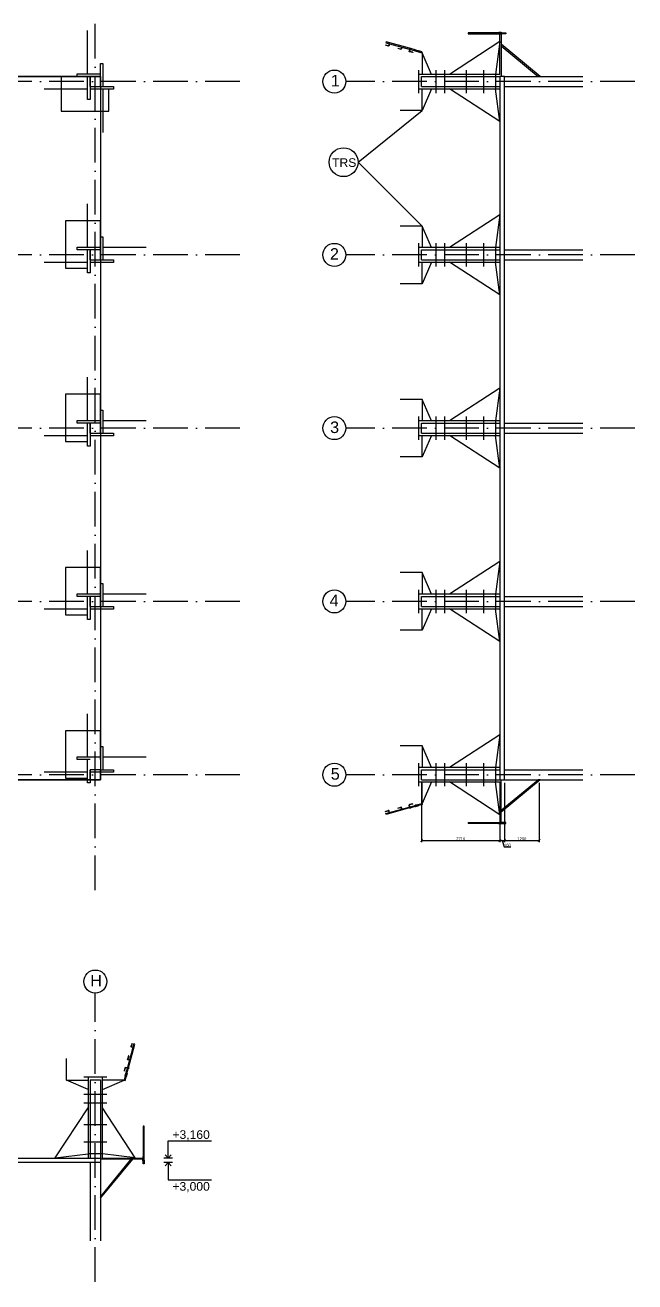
# Model space of a CAD drawing. Header units: millimetres. Extents: x 1924 to 471109, y -30014 to 109986.
# Drawn here: x 382029 to 403129, y 25390 to 68901 of the extents above; entities that cross this region are included whole.
import ezdxf

# ---------------------------------------------------------------- set-up
doc = ezdxf.new("R2010")
doc.units = ezdxf.units.MM
doc.header["$LTSCALE"] = 100
doc.linetypes.add('104', pattern=[4, 2, -2])
doc.linetypes.add('ACAD_ISO10W100', pattern=[18, 12, -3, 0, -3])
for name, color, linetype, plot in [('bedneni bedneni', 255, 'Continuous', False), ('osy objektu', 130, 'ACAD_ISO10W100', False), ('osy objektu text', 130, 'Continuous', False), ('pasy', 50, 'Continuous', False), ('PERI_HELPLINE', 140, 'Continuous', False), ('PERI_HIDDEN', 30, '104', False), ('popisky', 140, 'Continuous', False)]:
    doc.layers.add(name, color=color, linetype=linetype, plot=plot)
for name, color, linetype, lineweight in [('bednení-sloup', 7, 'Continuous', 30), ('sloupy', 90, 'Continuous', 30), ('Tlustá', 7, 'Continuous', 30)]:
    doc.layers.add(name, color=color, linetype=linetype, lineweight=lineweight)
doc.layers.add('DESKA', color=40, linetype='Continuous', lineweight=30, plot=False)
doc.layers.add('podlazi', color=40, linetype='Continuous', lineweight=30, plot=False)
doc.layers.add('koty', color=140, linetype='Continuous')
doc.layers.add('rez sloupy', color=90, linetype='Continuous')
doc.styles.add('osy', font='arial.ttf', dxfattribs={"height": 400})
doc.styles.add('PERI-txt-arial', font='arial.ttf')
doc.styles.add('popisky', font='arial.ttf', dxfattribs={"height": 200})
doc.styles.get("Standard").update_dxf_attribs({"font": 'arial.ttf'})
doc.dimstyles.new('koty 100', dxfattribs={"dimtxt": 100, "dimasz": 100, "dimexe": 50, "dimexo": 100, "dimgap": 10, "dimtad": 1, "dimtxsty": 'Standard', "dimblk": 'ARCHTICK', "dimcen": 2.5, "dimadec": 0, "dimazin": 0, "dimtfac": 1, "dimtmove": 0, "dimatfit": 3, "dimfxl": 1, "dimarcsym": 0})

# ---------------------------------------------------------------- blocks, each defined once
blk = doc.blocks.new('sfd')
at = {"color": 0, "linetype": 'ByBlock'}
for p, q in [((535483, 207936), (535517, 207944)), ((535684, 207116), (535483, 207936)), ((535517, 207944), (535718, 207125)), ((535546, 207828), (535601, 207841)), ((535547, 207823), (535602, 207836)), ((535549, 207815), (535604, 207829)), ((535581, 207957), (535607, 207851)), ((535585, 207961), (535620, 207854)), ((535586, 207958), (535612, 207852)), ((535653, 207391), (535708, 207404)), ((535654, 207386), (535709, 207399)), ((535656, 207378), (535711, 207392)), ((535680, 207115), (535722, 207125)), ((535680, 207115), (535689, 207076)), ((535687, 207523), (535692, 207524)), ((535688, 207520), (535714, 207414)), ((535692, 207524), (535726, 207417)), ((535693, 207521), (535719, 207415)), ((535722, 207125), (535731, 207087)), ((535725, 207113), (535780, 207126)), ((535727, 207105), (535782, 207119)), ((535728, 207100), (535783, 207114)), ((535731, 207087), (535689, 207076)), ((535733, 206916), (535693, 207077)), ((535727, 207086), (535767, 206924)), ((535729, 206915), (535771, 206925)), ((535729, 206915), (535757, 206799)), ((535799, 206809), (535757, 206799)), ((535792, 206673), (535761, 206800)), ((535771, 206925), (535799, 206809)), ((535826, 206682), (535792, 206673)), ((535819, 207002), (535793, 207108)), ((535795, 206808), (535826, 206682)), ((535824, 207003), (535798, 207109)), ((535824, 207000), (535805, 207111)), ((535819, 206999), (535824, 207000))]:
    blk.add_line(p, q, dxfattribs=at)
at = {"color": 0, "linetype": 'ByBlock', "flags": 128}
for points in [[(535688, 207520), (535688, 207520), (535688, 207520), (535688, 207521), (535688, 207521), (535688, 207521), (535688, 207521), (535688, 207521), (535688, 207521), (535688, 207521), (535688, 207522), (535687, 207522), (535687, 207522), (535687, 207522), (535687, 207522), (535687, 207522), (535687, 207522), (535687, 207522), (535687, 207522), (535687, 207522), (535687, 207522), (535687, 207522), (535687, 207523), (535687, 207523), (535687, 207523)], [(535692, 207524), (535692, 207524), (535692, 207524), (535692, 207524), (535692, 207524), (535692, 207524), (535692, 207523), (535692, 207523), (535692, 207523), (535692, 207523), (535692, 207523), (535692, 207523), (535692, 207523), (535692, 207523), (535692, 207523), (535692, 207523), (535692, 207522), (535692, 207522), (535692, 207522), (535693, 207522), (535693, 207522), (535693, 207522), (535693, 207522), (535693, 207522), (535693, 207521)], [(535819, 207002), (535819, 207001), (535819, 207001), (535819, 207001), (535819, 207001), (535819, 207001), (535819, 207001), (535819, 207001), (535819, 207000), (535819, 207000), (535819, 207000), (535819, 207000), (535819, 207000), (535819, 207000), (535819, 207000), (535819, 207000), (535819, 207000), (535819, 207000), (535819, 206999), (535819, 206999), (535819, 206999), (535819, 206999), (535819, 206999), (535819, 206999), (535819, 206999)], [(535824, 207000), (535824, 207000), (535824, 207000), (535824, 207000), (535824, 207001), (535824, 207001), (535824, 207001), (535824, 207001), (535824, 207001), (535824, 207001), (535824, 207001), (535824, 207001), (535824, 207001), (535824, 207001), (535824, 207001), (535824, 207002), (535824, 207002), (535824, 207002), (535824, 207002), (535824, 207002), (535824, 207002), (535824, 207002), (535824, 207002), (535824, 207003), (535824, 207003)]]:
    blk.add_lwpolyline(points, dxfattribs=at)
at = {"color": 0, "linetype": 'ByBlock'}
for centre, radius, start, end in [((535599, 207849), 8, 283.7486, 13.7486), ((535599, 207849), 13, 283.7486, 13.7486), ((535599, 207849), 21, 283.7486, 13.7486), ((535706, 207412), 8, 283.7486, 13.7486), ((535706, 207412), 13, 283.7486, 13.7486), ((535706, 207412), 21, 283.7486, 13.7486), ((535785, 207106), 21, 13.7486, 103.7486), ((535785, 207106), 13, 13.7486, 103.7486), ((535785, 207106), 8, 13.7486, 103.7486)]:
    blk.add_arc(centre, radius, start, end, dxfattribs=at)
at = {"layer": 'PERI_HELPLINE'}
blk.add_point((535750, 206920), dxfattribs=at)
at = {"layer": 'PERI_HIDDEN'}
for p, q in [((535682, 207116), (535692, 207077)), ((535693, 207077), (535684, 207116)), ((535718, 207125), (535727, 207086)), ((535719, 207125), (535729, 207086)), ((535733, 206916), (535761, 206800)), ((535735, 206937), (535755, 206942)), ((535740, 206918), (535735, 206937)), ((535759, 206923), (535740, 206918)), ((535740, 206908), (535773, 206916)), ((535759, 206830), (535740, 206908)), ((535755, 206942), (535759, 206923)), ((535759, 206830), (535792, 206838)), ((535767, 206924), (535795, 206808)), ((535792, 206838), (535773, 206916))]:
    blk.add_line(p, q, dxfattribs=at)
at = {"color": 0, "linetype": 'ByBlock', "style": 'PERI-txt-arial'}
for tag, flags in [('ART', 3), ('Faktor', 9)]:
    blk.add_attdef(tag, (535750, 206920), '', height=1, rotation=13.7486, dxfattribs=dict(at, flags=flags))
blk = doc.blocks.new('_ArchTick')
at = {"color": 0, "linetype": 'ByBlock', "const_width": 0.15}
blk.add_lwpolyline([(-0.5, -0.5), (0.5, 0.5)], dxfattribs=at)
blk = doc.blocks.new('*D64')
at = {"layer": 'Defpoints', "color": 0, "transparency": 16777216}
for p in [(395749, 42772), (398459, 42772), (398459, 40668)]:
    blk.add_point(p, dxfattribs=at)
at = {"layer": 'koty', "color": 0, "lineweight": -2, "transparency": 16777216}
for p, q in [((395749, 42672), (395749, 40618)), ((398459, 42672), (398459, 40618)), ((395749, 40668), (398459, 40668))]:
    blk.add_line(p, q, dxfattribs=at)
at = {"layer": 'koty', "color": 0, "lineweight": -2, "transparency": 16777216, "xscale": 100, "yscale": 100, "zscale": 100, "rotation": 180}
blk.add_blockref('_ArchTick', (395749, 40668), dxfattribs=at)
at = {"layer": 'koty', "color": 0, "lineweight": -2, "transparency": 16777216, "xscale": 100, "yscale": 100, "zscale": 100}
blk.add_blockref('_ArchTick', (398459, 40668), dxfattribs=at)
at = {"layer": 'koty', "color": 0, "transparency": 16777216, "insert": (397104, 40729), "char_height": 100, "attachment_point": 5}
blk.add_mtext('2710', dxfattribs=at)
blk = doc.blocks.new('*D65')
at = {"layer": 'Defpoints', "color": 0, "transparency": 16777216}
for p in [(398459, 42772), (398619, 42772), (398619, 40668)]:
    blk.add_point(p, dxfattribs=at)
at = {"layer": 'koty', "color": 0, "lineweight": -2, "transparency": 16777216}
for p, q in [((398459, 42672), (398459, 40618)), ((398619, 42672), (398619, 40618)), ((398459, 40668), (398619, 40668)), ((398539, 40668), (398604, 40449)), ((398604, 40449), (398836, 40449))]:
    blk.add_line(p, q, dxfattribs=at)
at = {"layer": 'koty', "color": 0, "lineweight": -2, "transparency": 16777216, "xscale": 100, "yscale": 100, "zscale": 100, "rotation": 180}
blk.add_blockref('_ArchTick', (398459, 40668), dxfattribs=at)
at = {"layer": 'koty', "color": 0, "lineweight": -2, "transparency": 16777216, "xscale": 100, "yscale": 100, "zscale": 100}
blk.add_blockref('_ArchTick', (398619, 40668), dxfattribs=at)
at = {"layer": 'koty', "color": 0, "transparency": 16777216, "insert": (398720, 40511), "char_height": 100, "attachment_point": 5}
blk.add_mtext('160', dxfattribs=at)
blk = doc.blocks.new('*D66')
at = {"layer": 'Defpoints', "color": 0, "transparency": 16777216}
for p in [(398619, 42772), (399819, 42772), (399819, 40668)]:
    blk.add_point(p, dxfattribs=at)
at = {"layer": 'koty', "color": 0, "lineweight": -2, "transparency": 16777216}
for p, q in [((398619, 42672), (398619, 40618)), ((399819, 42672), (399819, 40618)), ((398619, 40668), (399819, 40668))]:
    blk.add_line(p, q, dxfattribs=at)
at = {"layer": 'koty', "color": 0, "lineweight": -2, "transparency": 16777216, "xscale": 100, "yscale": 100, "zscale": 100, "rotation": 180}
blk.add_blockref('_ArchTick', (398619, 40668), dxfattribs=at)
at = {"layer": 'koty', "color": 0, "lineweight": -2, "transparency": 16777216, "xscale": 100, "yscale": 100, "zscale": 100}
blk.add_blockref('_ArchTick', (399819, 40668), dxfattribs=at)
at = {"layer": 'koty', "color": 0, "transparency": 16777216, "insert": (399219, 40729), "char_height": 100, "attachment_point": 5}
blk.add_mtext('1200', dxfattribs=at)

msp = doc.modelspace()

# ---------------------------------------------------------------- linework, layer by layer
at = {"color": 3, "ltscale": 200}
for p, q in [((398408.974, 68636.933), (397358.974, 68636.933)), ((397358.974, 68636.933), (397358.974, 68601.933)), ((397358.974, 68601.933), (398408.974, 68601.933)), ((398408.974, 68596.933), (398458.974, 68596.933)), ((398458.974, 67196.933), (398458.974, 68596.933)), ((398458.974, 68596.933), (398498.974, 68596.933)), ((398498.974, 68596.933), (398498.974, 67121.933)), ((398542.644, 68596.933), (398498.974, 68596.933)), ((398528.974, 68636.933), (398658.974, 68636.933)), ((398658.974, 68601.933), (398528.974, 68601.933)), ((398558.974, 68596.933), (398542.644, 68596.933)), ((398658.974, 68636.933), (398658.974, 68601.933)), ((399852.545, 67121.933), (398498.974, 68242.483)), ((398498.974, 68178.598), (399785.404, 67121.933)), ((398458.974, 42696.933), (398458.974, 41296.933)), ((398498.974, 41296.933), (398498.974, 42771.933)), ((399852.545, 42771.933), (398498.974, 41651.382)), ((398498.974, 41715.267), (399785.404, 42771.933)), ((397358.974, 41291.933), (398408.974, 41291.933)), ((397358.974, 41291.933), (397358.974, 41256.933)), ((398408.974, 41256.933), (397358.974, 41256.933)), ((398408.974, 41251.933), (398408.974, 41296.933)), ((398408.974, 41296.933), (398458.974, 41296.933)), ((398558.974, 41251.933), (398408.974, 41251.933)), ((398458.974, 41296.933), (398498.974, 41296.933)), ((398542.644, 41296.933), (398498.974, 41296.933)), ((398658.974, 41291.933), (398528.974, 41291.933)), ((398528.974, 41256.933), (398658.974, 41256.933)), ((398558.974, 41296.933), (398542.644, 41296.933)), ((398558.974, 41251.933), (398558.974, 41296.933)), ((398658.974, 41256.933), (398658.974, 41291.933)), ((386111.538, 30777.03), (386111.538, 29727.03)), ((386146.538, 30777.03), (386111.538, 30777.03)), ((386146.538, 29727.03), (386146.538, 30777.03)), ((386106.538, 29637.03), (384631.538, 29637.03)), ((384631.538, 28283.459), (385752.088, 29637.03)), ((385688.203, 29637.03), (384631.538, 28350.6)), ((384706.538, 29677.03), (386106.538, 29677.03)), ((386151.538, 29727.03), (386106.538, 29727.03)), ((386106.538, 29727.03), (386106.538, 29677.03)), ((386106.538, 29677.03), (386106.538, 29637.03)), ((386106.538, 29593.36), (386106.538, 29637.03)), ((386106.538, 29577.03), (386106.538, 29593.36)), ((386111.538, 29477.03), (386111.538, 29607.03)), ((386146.538, 29607.03), (386146.538, 29477.03)), ((386151.538, 29577.03), (386151.538, 29727.03)), ((386151.538, 29577.03), (386106.538, 29577.03)), ((386146.538, 29477.03), (386111.538, 29477.03))]:
    msp.add_line(p, q, dxfattribs=at)
at = {"color": 3, "linetype": '104', "ltscale": 2}
for p, q in [((398408.974, 68629.433), (398388.974, 68629.433)), ((398388.974, 68629.433), (398388.974, 68609.433)), ((398388.974, 68609.433), (398408.974, 68609.433)), ((398528.974, 68636.933), (398408.974, 68636.933)), ((398408.974, 68601.933), (398528.974, 68601.933)), ((398418.974, 68640.933), (398418.974, 68606.933)), ((398498.974, 68640.933), (398418.974, 68640.933)), ((398418.974, 68606.933), (398498.974, 68606.933)), ((398498.974, 68606.933), (398498.974, 68640.933)), ((398388.974, 41264.433), (398388.974, 41284.433)), ((398388.974, 41284.433), (398408.974, 41284.433)), ((398408.974, 41264.433), (398388.974, 41264.433)), ((398408.974, 41291.933), (398528.974, 41291.933)), ((398528.974, 41256.933), (398408.974, 41256.933)), ((398418.974, 41252.933), (398418.974, 41286.933)), ((398418.974, 41286.933), (398498.974, 41286.933)), ((398498.974, 41252.933), (398418.974, 41252.933)), ((398498.974, 41286.933), (398498.974, 41252.933)), ((386111.538, 29727.03), (386111.538, 29607.03)), ((386150.538, 29717.03), (386116.538, 29717.03)), ((386116.538, 29717.03), (386116.538, 29637.03)), ((386116.538, 29637.03), (386150.538, 29637.03)), ((386139.038, 29747.03), (386119.038, 29747.03)), ((386119.038, 29747.03), (386119.038, 29727.03)), ((386139.038, 29727.03), (386139.038, 29747.03)), ((386146.538, 29607.03), (386146.538, 29727.03)), ((386150.538, 29637.03), (386150.538, 29717.03))]:
    msp.add_line(p, q, dxfattribs=at)
at = {"layer": 'bedneni bedneni'}
for p, q in [((384191.538, 67211.933), (384191.538, 68711.933)), ((398457.585, 68332.583), (396716.307, 67196.933)), ((398457.585, 68332.583), (398308.974, 67196.933)), ((396088.287, 67196.933), (395763.567, 67944.572)), ((395763.567, 67944.572), (395763.567, 67196.933)), ((384631.538, 67121.933), (384631.538, 67571.933)), ((384631.538, 67571.933), (384721.538, 67571.933)), ((384721.538, 67571.933), (384721.538, 66771.933)), ((383831.538, 67121.933), (383281.538, 67121.933)), ((383281.538, 67121.933), (383281.538, 65921.933)), ((383831.538, 67121.933), (383831.538, 67211.933)), ((383831.538, 67211.933), (384631.538, 67211.933)), ((384281.538, 67121.933), (383831.538, 67121.933)), ((384191.538, 66321.933), (384191.538, 67121.933)), ((395648.974, 66546.933), (395648.974, 67346.933)), ((398458.974, 67196.933), (395648.974, 67196.933)), ((396248.974, 66546.933), (396248.974, 67346.933)), ((396552.446, 66546.933), (396552.446, 67346.933)), ((397300.761, 66546.933), (397300.761, 67346.933)), ((397902.828, 66546.933), (397902.828, 67346.933)), ((398458.974, 67196.933), (398308.974, 67196.933)), ((398308.974, 67196.933), (398308.974, 66696.933)), ((384191.538, 66681.933), (382691.538, 66681.933)), ((384281.538, 66771.933), (384281.538, 66321.933)), ((385081.538, 66681.933), (384281.538, 66681.933)), ((384631.538, 66771.933), (385081.538, 66771.933)), ((384721.538, 66681.933), (384721.538, 65181.933)), ((384921.538, 65921.933), (384921.538, 66681.933)), ((385081.538, 66771.933), (385081.538, 66681.933)), ((395648.974, 66696.933), (398458.974, 66696.933)), ((396088.287, 66696.933), (395763.567, 65949.293)), ((395763.567, 65949.293), (395763.567, 66696.933)), ((398457.585, 65561.282), (396716.307, 66696.933)), ((398457.585, 65561.282), (398308.974, 66696.933)), ((384281.538, 66321.933), (384191.538, 66321.933)), ((383281.538, 65921.933), (384921.538, 65921.933)), ((395763.567, 65949.293), (395013.151, 65949.293)), ((384191.538, 61211.933), (384191.538, 62711.933)), ((398457.585, 62332.583), (396716.307, 61196.933)), ((398457.585, 62332.583), (398308.974, 61196.933)), ((384631.538, 62121.933), (383431.538, 62121.933)), ((383431.538, 62121.933), (383431.538, 60481.933)), ((384631.538, 61571.933), (384631.538, 62121.933)), ((395763.567, 61944.572), (395013.151, 61944.572)), ((396088.287, 61196.933), (395763.567, 61944.572)), ((395763.567, 61944.572), (395763.567, 61196.933)), ((384631.538, 61121.933), (384631.538, 61571.933)), ((384631.538, 61571.933), (384721.538, 61571.933)), ((384721.538, 61571.933), (384721.538, 60771.933)), ((383831.538, 61121.933), (383831.538, 61211.933)), ((383831.538, 61211.933), (384631.538, 61211.933)), ((384281.538, 61121.933), (383831.538, 61121.933)), ((384191.538, 60321.933), (384191.538, 61121.933)), ((384721.538, 61211.933), (386221.538, 61211.933)), ((395648.974, 60546.933), (395648.974, 61346.933)), ((398458.974, 61196.933), (395648.974, 61196.933)), ((396248.974, 60546.933), (396248.974, 61346.933)), ((396552.446, 60546.933), (396552.446, 61346.933)), ((397300.761, 60546.933), (397300.761, 61346.933)), ((397902.828, 60546.933), (397902.828, 61346.933)), ((398458.974, 61196.933), (398308.974, 61196.933)), ((398308.974, 61196.933), (398308.974, 60696.933)), ((384191.538, 60681.933), (382691.538, 60681.933)), ((383431.538, 60481.933), (384191.538, 60481.933)), ((384281.538, 60771.933), (384281.538, 60321.933)), ((385081.538, 60681.933), (384281.538, 60681.933)), ((384631.538, 60771.933), (385081.538, 60771.933)), ((385081.538, 60771.933), (385081.538, 60681.933)), ((395648.974, 60696.933), (398458.974, 60696.933)), ((396088.287, 60696.933), (395763.567, 59949.293)), ((395763.567, 59949.293), (395763.567, 60696.933)), ((398457.585, 59561.282), (396716.307, 60696.933)), ((398457.585, 59561.282), (398308.974, 60696.933)), ((384281.538, 60321.933), (384191.538, 60321.933)), ((395763.567, 59949.293), (395013.151, 59949.293)), ((384191.538, 55211.933), (384191.538, 56711.933)), ((398457.585, 56332.583), (396716.307, 55196.933)), ((398457.585, 56332.583), (398308.974, 55196.933)), ((384631.538, 56121.933), (383431.538, 56121.933)), ((383431.538, 56121.933), (383431.538, 54481.933)), ((384631.538, 55571.933), (384631.538, 56121.933)), ((395763.567, 55944.572), (395013.151, 55944.572)), ((396088.287, 55196.933), (395763.567, 55944.572)), ((395763.567, 55944.572), (395763.567, 55196.933)), ((384631.538, 55121.933), (384631.538, 55571.933)), ((384631.538, 55571.933), (384721.538, 55571.933)), ((384721.538, 55571.933), (384721.538, 54771.933)), ((395648.974, 54546.933), (395648.974, 55346.933)), ((396248.974, 54546.933), (396248.974, 55346.933)), ((396552.446, 54546.933), (396552.446, 55346.933)), ((397300.761, 54546.933), (397300.761, 55346.933)), ((397902.828, 54546.933), (397902.828, 55346.933)), ((383831.538, 55121.933), (383831.538, 55211.933)), ((383831.538, 55211.933), (384631.538, 55211.933)), ((384281.538, 55121.933), (383831.538, 55121.933)), ((384191.538, 54321.933), (384191.538, 55121.933)), ((384721.538, 55211.933), (386221.538, 55211.933)), ((398458.974, 55196.933), (395648.974, 55196.933)), ((398458.974, 55196.933), (398308.974, 55196.933)), ((398308.974, 55196.933), (398308.974, 54696.933)), ((384191.538, 54681.933), (382691.538, 54681.933)), ((383431.538, 54481.933), (384191.538, 54481.933)), ((384281.538, 54771.933), (384281.538, 54321.933)), ((385081.538, 54681.933), (384281.538, 54681.933)), ((384631.538, 54771.933), (385081.538, 54771.933)), ((385081.538, 54771.933), (385081.538, 54681.933)), ((395648.974, 54696.933), (398458.974, 54696.933)), ((396088.287, 54696.933), (395763.567, 53949.293)), ((395763.567, 53949.293), (395763.567, 54696.933)), ((398457.585, 53561.282), (396716.307, 54696.933)), ((398457.585, 53561.282), (398308.974, 54696.933)), ((384281.538, 54321.933), (384191.538, 54321.933)), ((395763.567, 53949.293), (395013.151, 53949.293)), ((384191.538, 49211.933), (384191.538, 50711.933)), ((384631.538, 50121.933), (383431.538, 50121.933)), ((383431.538, 50121.933), (383431.538, 48481.933)), ((384631.538, 49571.933), (384631.538, 50121.933)), ((398457.585, 50332.583), (396716.307, 49196.933)), ((398457.585, 50332.583), (398308.974, 49196.933)), ((395763.567, 49944.572), (395013.151, 49944.572)), ((396088.287, 49196.933), (395763.567, 49944.572)), ((395763.567, 49944.572), (395763.567, 49196.933)), ((383831.538, 49121.933), (383831.538, 49211.933)), ((383831.538, 49211.933), (384631.538, 49211.933)), ((384631.538, 49121.933), (384631.538, 49571.933)), ((384631.538, 49571.933), (384721.538, 49571.933)), ((384721.538, 49571.933), (384721.538, 48771.933)), ((384721.538, 49211.933), (386221.538, 49211.933)), ((395648.974, 48546.933), (395648.974, 49346.933)), ((398458.974, 49196.933), (395648.974, 49196.933)), ((396248.974, 48546.933), (396248.974, 49346.933)), ((396552.446, 48546.933), (396552.446, 49346.933)), ((397300.761, 48546.933), (397300.761, 49346.933)), ((397902.828, 48546.933), (397902.828, 49346.933)), ((398458.974, 49196.933), (398308.974, 49196.933)), ((398308.974, 49196.933), (398308.974, 48696.933)), ((384281.538, 49121.933), (383831.538, 49121.933)), ((384191.538, 48321.933), (384191.538, 49121.933)), ((384281.538, 48771.933), (384281.538, 48321.933)), ((384631.538, 48771.933), (385081.538, 48771.933)), ((385081.538, 48771.933), (385081.538, 48681.933)), ((384191.538, 48681.933), (382691.538, 48681.933)), ((383431.538, 48481.933), (384191.538, 48481.933)), ((384281.538, 48321.933), (384191.538, 48321.933)), ((385081.538, 48681.933), (384281.538, 48681.933)), ((395648.974, 48696.933), (398458.974, 48696.933)), ((396088.287, 48696.933), (395763.567, 47949.293)), ((395763.567, 47949.293), (395763.567, 48696.933)), ((398457.585, 47561.282), (396716.307, 48696.933)), ((398457.585, 47561.282), (398308.974, 48696.933)), ((395763.567, 47949.293), (395013.151, 47949.293)), ((384191.538, 43561.933), (384191.538, 45061.933)), ((384631.538, 44471.933), (383431.538, 44471.933)), ((383431.538, 44471.933), (383431.538, 42831.933)), ((384631.538, 43921.933), (384631.538, 44471.933)), ((398457.585, 44332.583), (396716.307, 43196.933)), ((398457.585, 44332.583), (398308.974, 43196.933)), ((383831.538, 43471.933), (383831.538, 43561.933)), ((383831.538, 43561.933), (384631.538, 43561.933)), ((384631.538, 43471.933), (384631.538, 43921.933)), ((384631.538, 43921.933), (384721.538, 43921.933)), ((384721.538, 43921.933), (384721.538, 43121.933)), ((384721.538, 43561.933), (386221.538, 43561.933)), ((395763.567, 43944.572), (395013.151, 43944.572)), ((396088.287, 43196.933), (395763.567, 43944.572)), ((395763.567, 43944.572), (395763.567, 43196.933)), ((384281.538, 43471.933), (383831.538, 43471.933)), ((384191.538, 42671.933), (384191.538, 43471.933)), ((384281.538, 43121.933), (384281.538, 42671.933)), ((384631.538, 43121.933), (385081.538, 43121.933)), ((385081.538, 43121.933), (385081.538, 43031.933)), ((395648.974, 42546.933), (395648.974, 43346.933)), ((398458.974, 43196.933), (395648.974, 43196.933)), ((396248.974, 42546.933), (396248.974, 43346.933)), ((396552.446, 42546.933), (396552.446, 43346.933)), ((397300.761, 42546.933), (397300.761, 43346.933)), ((397902.828, 42546.933), (397902.828, 43346.933)), ((398458.974, 43196.933), (398308.974, 43196.933)), ((398308.974, 43196.933), (398308.974, 42696.933)), ((384191.538, 43031.933), (382691.538, 43031.933)), ((383431.538, 42831.933), (384191.538, 42831.933)), ((384281.538, 42671.933), (384191.538, 42671.933)), ((385081.538, 43031.933), (384281.538, 43031.933)), ((395648.974, 42696.933), (398458.974, 42696.933)), ((396088.287, 42696.933), (395763.567, 41949.293)), ((395763.567, 41949.293), (395763.567, 42696.933)), ((398457.585, 41561.282), (396716.307, 42696.933)), ((398457.585, 41561.282), (398308.974, 42696.933)), ((383458.898, 32372.437), (383458.898, 33122.853)), ((384206.538, 32047.717), (383458.898, 32372.437)), ((383458.898, 32372.437), (384206.538, 32372.437)), ((384056.538, 32487.03), (384856.538, 32487.03)), ((384206.538, 32487.03), (384206.538, 29677.03)), ((384706.538, 29677.03), (384706.538, 32487.03)), ((384706.538, 32047.717), (385454.178, 32372.437)), ((385454.178, 32372.437), (384706.538, 32372.437)), ((384056.538, 31887.03), (384856.538, 31887.03)), ((383070.887, 29678.419), (384206.538, 31419.697)), ((384056.538, 31583.558), (384856.538, 31583.558)), ((385842.189, 29678.419), (384706.538, 31419.697)), ((384056.538, 30835.243), (384856.538, 30835.243)), ((384056.538, 30233.176), (384856.538, 30233.176)), ((383070.887, 29678.419), (384206.538, 29827.03)), ((384706.538, 29827.03), (384206.538, 29827.03)), ((385842.189, 29678.419), (384706.538, 29827.03)), ((384706.538, 29677.03), (384706.538, 29827.03))]:
    msp.add_line(p, q, dxfattribs=at)
at = {"layer": 'bednení-sloup'}
for p, q in [((395748.974, 66771.933), (395748.974, 67121.933)), ((395748.974, 67121.933), (398458.974, 67121.933)), ((395748.974, 66771.933), (398458.974, 66771.933)), ((395748.974, 60771.933), (395748.974, 61121.933)), ((395748.974, 61121.933), (398458.974, 61121.933)), ((395748.974, 60771.933), (398458.974, 60771.933)), ((395748.974, 54771.933), (395748.974, 55121.933)), ((395748.974, 55121.933), (398458.974, 55121.933)), ((395748.974, 54771.933), (398458.974, 54771.933)), ((395748.974, 48771.933), (395748.974, 49121.933)), ((395748.974, 49121.933), (398458.974, 49121.933)), ((395748.974, 48771.933), (398458.974, 48771.933)), ((395748.974, 42771.933), (395748.974, 43121.933)), ((395748.974, 43121.933), (398458.974, 43121.933)), ((395748.974, 42771.933), (398458.974, 42771.933)), ((384281.538, 32387.03), (384631.538, 32387.03)), ((384281.538, 32387.03), (384281.538, 29677.03)), ((384631.538, 32387.03), (384631.538, 29677.03))]:
    msp.add_line(p, q, dxfattribs=at)
at = {"layer": 'DESKA'}
msp.add_lwpolyline([(350681.538, 67121.933), (384631.538, 67121.933), (384631.538, 42771.933), (350681.538, 42771.933)], close=True, dxfattribs=at)
at = {"layer": 'osy objektu'}
for p, q in [((384456.538, 38946.933), (384456.538, 71946.933)), ((389456.538, 66946.933), (344856.538, 66946.933)), ((403129.423, 66946.933), (393129.423, 66946.933)), ((389456.538, 60946.933), (344856.538, 60946.933)), ((403129.423, 60946.933), (393129.423, 60946.933)), ((389456.538, 54946.933), (344856.538, 54946.933)), ((403129.423, 54946.933), (393129.423, 54946.933)), ((389456.538, 48946.933), (344856.538, 48946.933)), ((403129.423, 48946.933), (393129.423, 48946.933)), ((389456.538, 42946.933), (344856.538, 42946.933)), ((403129.423, 42946.933), (393129.423, 42946.933)), ((384456.538, 25389.572), (384456.538, 35389.572))]:
    msp.add_line(p, q, dxfattribs=at)
at = {"layer": 'osy objektu text'}
for centre in [(392731.182, 66946.933), (392731.182, 60946.933), (392731.182, 54946.933), (392731.182, 48946.933), (392731.182, 42946.933), (384456.538, 35787.812)]:
    msp.add_circle(centre, 398.24, dxfattribs=at)
at = {"layer": 'pasy'}
for p, q in [((384281.538, 67121.933), (351031.538, 67121.933)), ((384631.538, 67121.933), (384281.538, 67121.933)), ((384281.538, 66771.933), (384281.538, 67121.933)), ((384281.538, 60771.933), (384281.538, 61121.933)), ((384281.538, 54771.933), (384281.538, 55121.933)), ((384281.538, 48771.933), (384281.538, 49121.933)), ((384281.538, 42771.933), (384281.538, 43121.933)), ((351031.538, 42771.933), (384281.538, 42771.933)), ((384281.538, 42771.933), (384631.538, 42771.933))]:
    msp.add_line(p, q, dxfattribs=at)
at = {"layer": 'podlazi'}
for p, q in [((398618.974, 67121.933), (398458.974, 67121.933)), ((398458.974, 67121.933), (398458.974, 42771.933)), ((398618.974, 42771.933), (398618.974, 67121.933)), ((398458.974, 42771.933), (398618.974, 42771.933)), ((350681.538, 29677.03), (384631.538, 29677.03)), ((384631.538, 29677.03), (384631.538, 29517.03)), ((384631.538, 29517.03), (350681.538, 29517.03))]:
    msp.add_line(p, q, dxfattribs=at)
at = {"layer": 'popisky'}
for p, q in [((393549.625, 64154.971), (395763.567, 65949.293)), ((393549.625, 64154.971), (395766.287, 61938.309)), ((386979.207, 29677.03), (386979.207, 30277.03)), ((386979.207, 30277.03), (388479.207, 30277.03)), ((387129.207, 29677.03), (386829.207, 29677.03)), ((386979.207, 29677.03), (386873.141, 29783.096)), ((386979.207, 29677.03), (387085.273, 29783.096)), ((387129.207, 29517.03), (386829.207, 29517.03)), ((386979.207, 29517.03), (386873.141, 29410.963)), ((386979.207, 29517.03), (386979.207, 28917.03)), ((386979.207, 29517.03), (387085.273, 29410.963)), ((386979.207, 28917.03), (388479.207, 28917.03))]:
    msp.add_line(p, q, dxfattribs=at)
msp.add_circle((393049.625, 64154.971), 500, dxfattribs=at)
at = {"layer": 'rez sloupy'}
for p, q in [((398618.974, 67121.933), (401328.974, 67121.933)), ((398618.974, 66771.933), (401328.974, 66771.933)), ((398618.974, 61121.933), (401328.974, 61121.933)), ((398618.974, 60771.933), (401328.974, 60771.933)), ((398618.974, 55121.933), (401328.974, 55121.933)), ((398618.974, 54771.933), (401328.974, 54771.933)), ((398618.974, 49121.933), (401328.974, 49121.933)), ((398618.974, 48771.933), (401328.974, 48771.933)), ((398618.974, 43121.933), (401328.974, 43121.933)), ((398618.974, 42771.933), (401328.974, 42771.933)), ((399852.545, 42771.933), (399785.404, 42771.933)), ((384281.538, 29517.03), (384281.538, 26807.03)), ((384631.538, 29517.03), (384631.538, 26807.03)), ((384631.538, 28350.6), (384631.538, 28283.459))]:
    msp.add_line(p, q, dxfattribs=at)
at = {"layer": 'sloupy'}
for points in [[(384281.538, 66771.933), (384631.538, 66771.933), (384631.538, 67121.933), (384281.538, 67121.933)], [(384281.538, 60771.933), (384631.538, 60771.933), (384631.538, 61121.933), (384281.538, 61121.933)], [(384281.538, 54771.933), (384631.538, 54771.933), (384631.538, 55121.933), (384281.538, 55121.933)], [(384281.538, 48771.933), (384631.538, 48771.933), (384631.538, 49121.933), (384281.538, 49121.933)], [(384281.538, 42771.933), (384631.538, 42771.933), (384631.538, 43121.933), (384281.538, 43121.933)]]:
    msp.add_lwpolyline(points, close=True, dxfattribs=at)

# ---------------------------------------------------------------- block references
at = {"layer": 'Tlustá', "xscale": -1}
for p, rotation in [((616026.624, 598332.234), 88.54040541184452), ((915841.839, -187890.621), 358.5404054118446)]:
    msp.add_blockref('sfd', p, dxfattribs=dict(at, rotation=rotation))
at = {"layer": 'Tlustá', "rotation": 91.45959458815548}
msp.add_blockref('sfd', (616026.624, -488438.369), dxfattribs=at)

# ---------------------------------------------------------------- texts
at = {"layer": 'osy objektu text', "char_height": 400, "attachment_point": 1, "style": 'osy'}
for s, insert in [('1', (392606.562, 67178.188)), ('2', (392576.816, 61178.188)), ('3', (392583.25, 55178.188)), ('4', (392564.543, 49178.188)), ('5', (392606.562, 43178.188)), ('H', (384282.41, 36019.068))]:
    msp.add_mtext_dynamic_manual_height_columns(s, width=3598.57763, gutter_width=2000, heights=[0], dxfattribs=dict(at, insert=insert))
at = {"layer": 'popisky', "char_height": 300, "attachment_point": 1}
for s, width, gutter_width, insert, style in [('TRS', 1789.45334, 2000, (392650.991, 64291.7), 'osy'), ('\\pxi-3,l4,t4;+3,160', 1355.71637, 1500, (386826.128, 30638.493), 'popisky'), ('\\pxi-3,l4,t4;+3,000', 1355.71637, 1500, (386826.128, 28845.416), 'popisky')]:
    msp.add_mtext_dynamic_manual_height_columns(s, width=width, gutter_width=gutter_width, heights=[0], dxfattribs=dict(at, insert=insert, style=style))

# ---------------------------------------------------------------- dimensions: what is measured, and where the dimension line sits
at = {"layer": 'koty'}
dim = msp.add_linear_dim(base=(398458.974, 40667.64), p1=(395748.974, 42771.933), p2=(398458.974, 42771.933), dimstyle='koty 100', dxfattribs=at)
dim.commit()
dim.dimension.update_dxf_attribs({"geometry": '*D64', "text_midpoint": (397103.974, 40728.697)})
for base, p1, p2, picture, middle in [((398618.974, 40667.64), (398458.974, 42771.933), (398618.974, 42771.933), '*D65', (398614.426, 40510.525)), ((399818.974, 40667.64), (398618.974, 42771.933), (399818.974, 42771.933), '*D66', (399218.974, 40728.697))]:
    dim = msp.add_linear_dim(base=base, p1=p1, p2=p2, dimstyle='koty 100', override={"dimtmove": 1}, dxfattribs=at)
    dim.commit()
    dim.dimension.update_dxf_attribs({"geometry": picture, "text_midpoint": middle})

doc.saveas('drawing.dxf')
